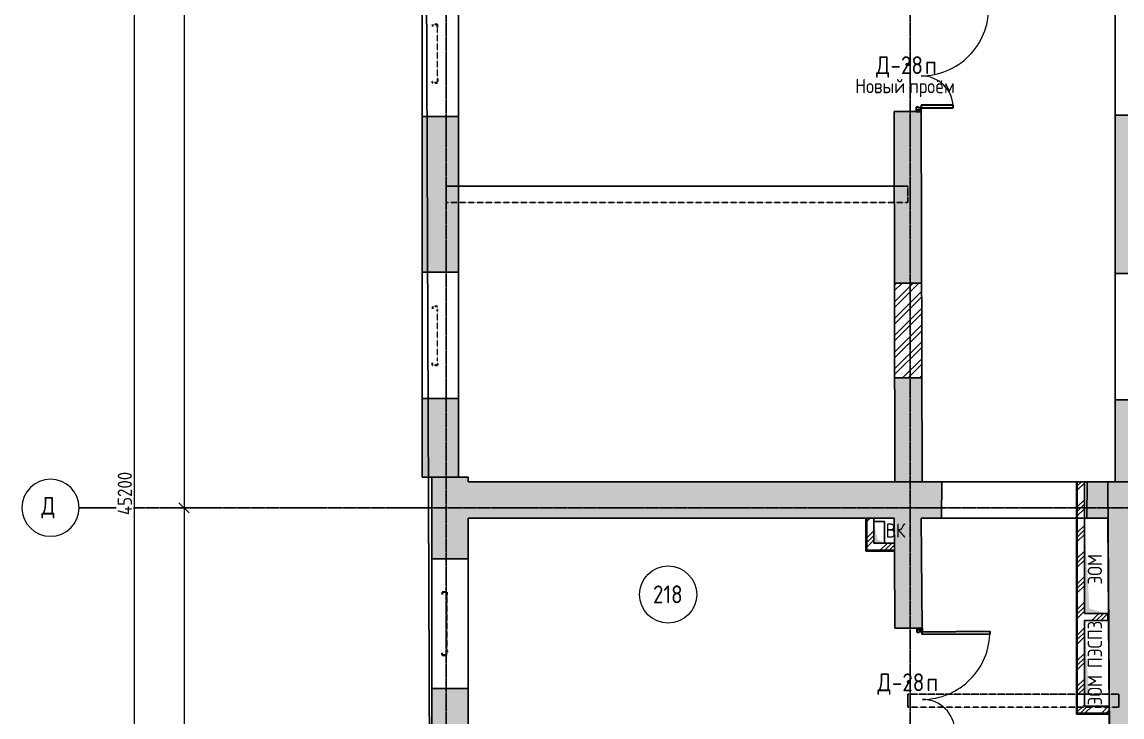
# Model space of a CAD drawing. Header units: millimetres. Extents: x -33838 to 476301, y -41806 to 120107.
# Drawn here: x 96253 to 111670, y 17773 to 27516 of the extents above; entities that cross this region are included whole.
import ezdxf

# ---------------------------------------------------------------- set-up
doc = ezdxf.new("R2010")
doc.units = ezdxf.units.MM
for name, pattern in [('ADSK_Линия сетки', [25, 20, -2.5, 0, -2.5]), ('ADSK_Сверху', [4.5, 3, -1.5]), ('ADSK_Снесено', [4.5, 3, -1.5])]:
    doc.linetypes.add(name, pattern=pattern)
for name, color, linetype, lineweight, true_color in [('_ Окна', 5, 'Continuous', 30, 0x0000ff), ('Линии', 7, 'Continuous', 9, 0x00a600), ('Стены внутренние', 5, 'Continuous', 18, 0x0000ff), ('Стены наружные', 1, 'ADSK_Снесено', 18, 0xff0000), ('Стены штриховка', 5, 'Continuous', 18, 0x0000ff)]:
    doc.layers.add(name, color=color, linetype=linetype, lineweight=lineweight, true_color=true_color)
for name, color, linetype, lineweight in [('Аннотация', 7, 'Continuous', 9), ('Двери', 251, 'Continuous', 18), ('Каркас', 7, 'Continuous', 18), ('Марки дверей', 7, 'Continuous', 20), ('Марки помещений', 7, 'Continuous', 20), ('Окна', 251, 'Continuous', 18), ('Оси', 7, 'Continuous', 9), ('Узлы', 7, 'Continuous', 18)]:
    doc.layers.add(name, color=color, linetype=linetype, lineweight=lineweight)
doc.styles.add('GOST Common_1', font='GOST Common_0.ttf', dxfattribs={"width": 0.9, "height": 200})
doc.styles.add('GOST Common_2', font='GOST Common_0.ttf', dxfattribs={"width": 0.9, "height": 250})
doc.styles.add('ISOCPEUR', font='isocpeur.ttf', dxfattribs={"height": 250})
doc.dimstyles.new('ADSK_Основной_2_5_мм', dxfattribs={"dimscale": 304.8, "dimtxt": 251.428749, "dimasz": 0.463911, "dimexe": 0.492126, "dimexo": 0.492126, "dimgap": 0.098425, "dimtad": 1, "dimdec": 1, "dimrnd": 0.1, "dimdsep": 46, "dimtxsty": 'GOST Common_1', "dimblk1": 'OBLIQUE', "dimblk2": 'OBLIQUE', "dimsah": 1, "dimcen": 0.09, "dimdle": 0.492126, "dimazin": 2, "dimtfac": 1, "dimtdec": 4, "dimtix": 1, "dimtmove": 0, "dimatfit": 3, "dimfxl": 1, "dimtvp": 1, "dimtfill": 1, "dimtolj": 1, "dimtzin": 0, "dimlwd": 20, "dimlwe": 20, "dimarcsym": 2})
pattern_1 = [(45, (108139.4, 150), (-179.605, 179.605), []), (45, (108202.9, 150), (0, 359.2102), []), (45, (108075.9, 150), (0, 359.2102), [])]

# ---------------------------------------------------------------- blocks, each defined once
blk = doc.blocks.new('Витраж-тент со смещением вовне - 60мм 30 сдвиг-1466942-02 План 2-го этажа маркировочный')
at = {"layer": '_ Окна', "color": 161, "linetype": 'ADSK_Сверху', "true_color": 0xaaaaff}
for p, q in [((-440, 25), (-440, -45)), ((-440, 25), (-410, 25)), ((-440, -45), (-440, 25)), ((440, 25), (410, 25)), ((440, -45), (440, 25)), ((440, -45), (440, 25)), ((-380, -45), (-440, -45)), ((-380, -35), (-380, -45)), ((380, -35), (380, -45)), ((380, -45), (440, -45))]:
    blk.add_line(p, q, dxfattribs=at)
at = {"layer": 'Окна', "color": 161, "linetype": 'ADSK_Сверху', "true_color": 0xaaaaff}
blk.add_line((-380, -45), (380, -45), dxfattribs=at)
blk = doc.blocks.new('Витраж-тент со смещением вовне - 60мм 30 сдвиг-1466956-02 План 2-го этажа маркировочный')
at = {"layer": '_ Окна', "color": 161, "linetype": 'ADSK_Сверху', "true_color": 0xaaaaff}
for p, q in [((-410, 25), (-410, -45)), ((-410, 25), (-380, 25)), ((-410, -45), (-410, 25)), ((410, 25), (380, 25)), ((410, -45), (410, 25)), ((410, -45), (410, 25)), ((-350, -45), (-410, -45)), ((-350, -35), (-350, -45)), ((350, -35), (350, -45)), ((350, -45), (410, -45))]:
    blk.add_line(p, q, dxfattribs=at)
at = {"layer": 'Окна', "color": 161, "linetype": 'ADSK_Сверху', "true_color": 0xaaaaff}
blk.add_line((-350, -45), (350, -45), dxfattribs=at)
blk = doc.blocks.new('AC_Дверь_Двупольная - Д-28п 1500х2200h-2039725-02 План 2-го этажа маркировочный')
at = {"layer": 'Двери', "lineweight": 30}
for p, q in [((-700, 1140), (-660, 1140)), ((-700, 190), (-700, 1140)), ((-660, 1140), (-660, 190)), ((700, 640), (660, 640)), ((660, 640), (660, 190)), ((700, 190), (700, 640)), ((-750, 190), (-730, 190)), ((-750, 120), (-750, 190)), ((-730, 190), (-700, 190)), ((-730, 120), (-730, 190)), ((-730, 190), (-730, 120)), ((-660, 190), (-700, 190)), ((-700, 190), (-700, 150)), ((660, 190), (700, 190)), ((730, 190), (700, 190)), ((700, 190), (700, 150)), ((730, 120), (730, 190)), ((750, 190), (730, 190)), ((730, 190), (730, 120)), ((750, 120), (750, 190)), ((-730, 120), (-750, 120)), ((-690, 120), (-730, 120)), ((-700, 150), (-690, 150)), ((-690, 150), (-690, 120)), ((700, 150), (690, 150)), ((690, 150), (690, 120)), ((690, 120), (730, 120)), ((730, 120), (750, 120))]:
    blk.add_line(p, q, dxfattribs=at)
at = {"layer": 'Двери'}
for centre, radius, start, end in [((-700, 190), 950, 360, 90), ((700, 190), 450, 90, 180)]:
    blk.add_arc(centre, radius, start, end, dxfattribs=at)
blk = doc.blocks.new('Ось сетки - Круг_Ø8 мм-6577-02 План 2-го этажа маркировочный')
at = {"layer": 'Оси', "lineweight": 20}
for start, end in [(360, 180), (180, 360)]:
    blk.add_arc((0, 0), 4, start, end, dxfattribs=at)
blk = doc.blocks.new('ADSK_Марка_Помещение_ОдноЗначение - Номер-247393-02 План 2-го этажа маркировочный')
at = {"layer": 'Марки помещений'}
blk.add_circle((0, 0), 4, dxfattribs=at)
blk = doc.blocks.new('_Oblique')
at = {"color": 0, "linetype": 'ByBlock', "lineweight": -2}
blk.add_line((-0.5, -0.5), (0.5, 0.5), dxfattribs=at)
blk = doc.blocks.new('*D1571')
at = {"color": 0, "lineweight": 20, "transparency": 16777216}
for p, q in [((98524, 37157), (98524, 20557)), ((98474, 37007), (98374, 37007)), ((98474, 20707), (98374, 20707))]:
    blk.add_line(p, q, dxfattribs=at)
at = {"layer": 'Defpoints', "color": 0, "transparency": 16777216}
for p in [(98624, 37007), (98524, 20707), (98624, 20707)]:
    blk.add_point(p, dxfattribs=at)
at = {"color": 0, "lineweight": 20, "transparency": 16777216, "xscale": 141.4, "yscale": 141.4, "zscale": 141.4}
for p, rotation in [((98524, 37007), 90), ((98524, 20707), 270)]:
    blk.add_blockref('_Oblique', p, dxfattribs=dict(at, rotation=rotation))
at = {"color": 0, "lineweight": 25, "transparency": 16777216, "insert": (98394, 28857), "char_height": 200, "width": 889.8, "attachment_point": 5, "rotation": 90, "style": 'GOST Common_1', "bg_fill": 3, "box_fill_scale": 1.1, "bg_fill_color": 256, "bg_fill_true_color": 13158600, "bg_fill_transparency": 0}
blk.add_mtext('\\A1;16300', dxfattribs=at)
blk = doc.blocks.new('*D1572')
at = {"color": 0, "lineweight": 20, "transparency": 16777216}
for p, q in [((98524, 20857), (98524, 13257)), ((98474, 20707), (98374, 20707)), ((98474, 13407), (98374, 13407))]:
    blk.add_line(p, q, dxfattribs=at)
at = {"layer": 'Defpoints', "color": 0, "transparency": 16777216}
for p in [(98624, 20707), (98524, 13407), (98624, 13407)]:
    blk.add_point(p, dxfattribs=at)
at = {"color": 0, "lineweight": 20, "transparency": 16777216, "xscale": 141.4, "yscale": 141.4, "zscale": 141.4}
for p, rotation in [((98524, 20707), 90), ((98524, 13407), 270)]:
    blk.add_blockref('_Oblique', p, dxfattribs=dict(at, rotation=rotation))
at = {"color": 0, "lineweight": 25, "transparency": 16777216, "insert": (98394, 17057), "char_height": 200, "width": 756.84, "attachment_point": 5, "rotation": 90, "style": 'GOST Common_1', "bg_fill": 3, "box_fill_scale": 1.1, "bg_fill_color": 256, "bg_fill_true_color": 13158600, "bg_fill_transparency": 0}
blk.add_mtext('\\A1;7300', dxfattribs=at)
blk = doc.blocks.new('*D1577')
at = {"color": 0, "lineweight": 20, "transparency": 16777216}
for p, q in [((97824, 43657), (97824, -1843)), ((97774, 43507), (97674, 43507)), ((97774, -1693), (97674, -1693))]:
    blk.add_line(p, q, dxfattribs=at)
at = {"layer": 'Defpoints', "color": 0, "transparency": 16777216}
for p in [(97924, 43507), (97824, -1693), (97924, -1693)]:
    blk.add_point(p, dxfattribs=at)
at = {"color": 0, "lineweight": 20, "transparency": 16777216, "xscale": 141.4, "yscale": 141.4, "zscale": 141.4}
for p, rotation in [((97824, 43507), 90), ((97824, -1693), 270)]:
    blk.add_blockref('_Oblique', p, dxfattribs=dict(at, rotation=rotation))
at = {"color": 0, "lineweight": 25, "transparency": 16777216, "insert": (97694, 20907), "char_height": 200, "width": 971.62, "attachment_point": 5, "rotation": 90, "style": 'GOST Common_1', "bg_fill": 3, "box_fill_scale": 1.1, "bg_fill_color": 256, "bg_fill_true_color": 13158600, "bg_fill_transparency": 0}
blk.add_mtext('\\A1;45200', dxfattribs=at)
blk = doc.blocks.new('ADSK_Марка_Дверь - Марка типа и комментарии-2020407-02 План 2-го этажа маркировочный')
at = {"layer": 'Марки дверей', "lineweight": 9}
blk.add_circle((0, 0), 0.2, dxfattribs=at)
blk = doc.blocks.new('ADSK_Марка_Дверь - Типоразмер_ADSK_Марка-58376-02 План 2-го этажа маркировочный')
at = {"layer": 'Марки дверей', "lineweight": 9}
blk.add_circle((0, 0), 0.2, dxfattribs=at)

msp = doc.modelspace()

# ---------------------------------------------------------------- hatches: boundary and pattern name
at = {"layer": 'Стены внутренние', "lineweight": 25, "true_color": 0x636466}
h = msp.add_hatch(color=251, dxfattribs=at)
h.paths.add_polyline_path([(108732.15304, 21070.99148), (108866.81674, 21070.99148), (108863.45847, 22528.12775), (108483.45948, 22527.25196), (108486.81573, 21070.99148), (108670.68535, 21070.99148)])
h.paths.add_polyline_path([(108480.3963, 23856.3509), (108860.3953, 23857.22668), (108854.85511, 26261.09019), (108474.85612, 26260.2144), (108475.46318, 25996.81269)])
h.paths.add_polyline_path([(108471.39907, 27760.21042), (108851.39806, 27761.0862), (108836.53175, 34211.51383), (108456.53276, 34210.63805), (108470.80947, 28016.03809)])
h.paths.add_polyline_path([(108470.80197, 28021.78904), (108470.79919, 28021.7896), (108486.204, 28021.78958)])
h.paths.add_polyline_path([(108453.07572, 35710.63407), (108833.07471, 35711.50985), (108830.26373, 36931.1806), (108450.25879, 36932.88663), (108452.91125, 35781.99437)])
h = msp.add_hatch(dxfattribs=at)
h.set_pattern_fill('FP_2', color=251, style=0, pattern_type=2)
h.set_pattern_definition([(45, (108139.4, 150), (-117.8655, 117.8655), []), (45, (108217.98, 150), (-117.8655, 117.8655), [])])
h.paths.add_polyline_path([(108483.45948, 22527.25196), (108863.45847, 22528.12775), (108860.3953, 23857.22668), (108480.3963, 23856.3509), (108482.98049, 22735.08546)])
for points in [[(108476.10561, 20560.99148), (108866.81463, 20560.99148), (108866.81674, 21070.99148), (102508.3575, 21070.99148), (102508.3575, 20560.99148), (108233.86268, 20560.99148)], [(111524.61942, 12721.13609), (111904.61833, 12722.6275), (111849.52038, 20558.63165), (111572.89859, 20558.63165), (111572.79445, 20560.99148), (111469.49439, 20560.99148), (111523.73081, 12847.51427)]]:
    msp.add_hatch(color=251, dxfattribs=at).paths.add_polyline_path(points)
h = msp.add_hatch(color=251, dxfattribs=at)
h.paths.add_polyline_path([(111250.37498, 20560.99148), (111572.89859, 20560.99148), (111572.89859, 21070.99148), (111180.21439, 21070.99148), (111178.2995, 20560.99148), (111180.21439, 20560.99148)])
h.paths.add_polyline_path([(109140.18638, 20560.99148), (109143.40337, 21070.99148), (108866.81674, 21070.99148), (108866.81674, 20560.99148), (108912.24585, 20560.99148)])
h = msp.add_hatch(dxfattribs=at)
h.set_pattern_fill('FP_1', color=251, style=0, pattern_type=2)
h.set_pattern_definition(pattern_1)
h.paths.add_polyline_path([(111143.1939, 20560.99148), (111143.1939, 21070.99148), (111043.1939, 21070.99148), (111043.1939, 20560.99148)])
h = msp.add_hatch(dxfattribs=at)
h.set_pattern_fill('FP_1', color=251, style=0, pattern_type=2)
h.set_pattern_definition(pattern_1)
h.paths.add_polyline_path([(108193.11452, 20211.5501), (108193.11452, 20560.99148), (108093.11452, 20560.99148), (108093.11452, 20211.5501)])
h = msp.add_hatch(color=251, dxfattribs=at)
h.paths.add_polyline_path([(108532.47753, 12438.67457), (108912.46838, 12441.31185), (108877.22494, 17519.34346), (108497.23409, 17516.70619), (108531.75911, 12542.18787)])
h.paths.add_polyline_path([(108486.82378, 19016.67006), (108866.81463, 19019.30734), (108856.11476, 20560.99148), (108476.10561, 20560.99148), (108483.65419, 19473.35823)])
h = msp.add_hatch(dxfattribs=at)
h.set_pattern_fill('FP_1', color=251, style=0, pattern_type=2)
h.set_pattern_definition(pattern_1)
h.paths.add_polyline_path([(111043.1939, 17924.93302), (111143.1939, 17924.93302), (111143.1939, 20560.99148), (111043.1939, 20560.99148), (111043.1939, 18038.73912)])
h = msp.add_hatch(dxfattribs=at)
h.set_pattern_fill('FP_1', color=251, style=0, pattern_type=2)
h.set_pattern_definition(pattern_1)
h.paths.add_polyline_path([(108466.66724, 20111.5501), (108479.2249, 20111.5501), (108478.53086, 20211.5501), (108093.11452, 20211.5501), (108093.11452, 20111.5501), (108233.86268, 20111.5501)])
h = msp.add_hatch(dxfattribs=at)
h.set_pattern_fill('FP_1', color=251, style=0, pattern_type=2)
h.set_pattern_definition(pattern_1)
h.paths.add_polyline_path([(111443.1939, 19124.93302), (111469.42086, 19124.93302), (111469.42086, 19224.93302), (111143.1939, 19224.93302), (111143.1939, 19124.93302), (111432.92211, 19124.93302)])
h = msp.add_hatch(dxfattribs=at)
h.set_pattern_fill('FP_1', color=251, style=0, pattern_type=2)
h.set_pattern_definition(pattern_1)
h.paths.add_polyline_path([(111488.73267, 17824.93302), (111488.02953, 17924.93302), (111043.1939, 17924.93302), (111043.1939, 17824.93302), (111469.49439, 17824.93302)])
at = {"layer": 'Стены наружные', "linetype": 'Continuous', "lineweight": 25, "true_color": 0x636466}
h = msp.add_hatch(color=251, dxfattribs=at)
h.paths.add_polyline_path([(111849.52038, 21068.63165), (112082.89859, 21068.63165), (112082.89859, 22219.90769), (111572.89859, 22219.90769), (111572.89859, 21068.63165), (111741.84378, 21068.63165)])
h.paths.add_polyline_path([(111741.84378, 23989.90769), (112082.89859, 23989.90769), (112082.89859, 26209.79349), (111572.89859, 26209.79349), (111572.89859, 23989.90769), (111735.52713, 23989.90769)])
h.paths.add_polyline_path([(112082.89859, 27979.79349), (112082.89859, 30239.62246), (111572.89859, 30239.62246), (111572.89859, 27979.79349), (111741.84378, 27979.79349)])
h.paths.add_polyline_path([(111718.83169, 32009.62246), (112082.89859, 32009.62246), (112082.89859, 34251.89843), (111572.89859, 34251.89843), (111572.89859, 32009.62246)])
h.paths.add_polyline_path([(111710.47893, 36021.89843), (112082.89859, 36021.89843), (112082.89859, 43878.86858), (111572.89859, 43878.86858), (111572.89859, 36021.89843), (111708.22595, 36021.89843)])
h = msp.add_hatch(color=251, dxfattribs=at)
h.paths.add_polyline_path([(101860.64834, 21135.08267), (102370.64834, 21135.08267), (102370.64834, 22236.9956), (101860.64834, 22236.9956)])
h.paths.add_polyline_path([(101860.64834, 24006.9956), (102370.64834, 24006.9956), (102370.64834, 26193.20786), (101860.64834, 26193.20786), (101860.64834, 25996.81269)])
h.paths.add_polyline_path([(102257.59757, 27963.20786), (102370.64834, 27963.20786), (102370.64834, 30245.54651), (101860.64834, 30245.54651), (101860.64834, 27963.20786)])
h.paths.add_polyline_path([(102370.64834, 32015.54651), (102370.64834, 34317.55758), (101860.64834, 34317.55758), (101860.64834, 32015.54651), (102262.5248, 32015.54651)])
h.paths.add_polyline_path([(101860.64834, 36087.55758), (102370.64834, 36087.55758), (102370.64834, 43368.86858), (101860.64834, 43368.86858), (101860.64834, 39043.7216)])
h = msp.add_hatch(color=251, dxfattribs=at)
h.paths.add_polyline_path([(102338.14425, 9189.25245), (102508.3575, 9189.25245), (102508.3575, 9842.88193), (101998.3575, 9842.88193), (101998.3575, 9189.25245)])
h.paths.add_polyline_path([(102338.14425, 11662.88193), (102508.3575, 11662.88193), (102508.3575, 12627.52613), (101998.3575, 12627.52613), (101998.3575, 11662.88193)])
h.paths.add_polyline_path([(102508.3575, 13477.52613), (102508.3575, 14468.68555), (101998.3575, 14468.68555), (101998.3575, 13477.52613), (102348.37731, 13477.52613)])
h.paths.add_polyline_path([(101998.3575, 15318.68555), (102508.3575, 15318.68555), (102508.3575, 16326.39158), (101998.3575, 16326.39158), (101998.3575, 16211.631)])
h.paths.add_polyline_path([(101998.3575, 17176.39158), (102508.3575, 17176.39158), (102508.3575, 18170.82654), (101998.3575, 18170.82654)])
h.paths.add_polyline_path([(101998.3575, 19990.82654), (102508.3575, 19990.82654), (102508.3575, 21135.08267), (101998.3575, 21135.08267), (101998.3575, 20939.1199)])
h = msp.add_hatch(color=251, dxfattribs=at)
h.paths.add_polyline_path([(118930.71759, 20558.63165), (119440.71759, 20558.63165), (119440.71759, 21068.63165), (118304.94566, 21068.63165), (118304.94566, 20558.63165)])
h.paths.add_polyline_path([(116574.94566, 20558.63165), (116574.94566, 21068.63165), (114575.13652, 21068.63165), (114575.13652, 20558.63165), (116493.15659, 20558.63165)])
h.paths.add_polyline_path([(112845.13652, 20558.63165), (112845.13652, 21068.63165), (111572.89859, 21068.63165), (111572.89859, 20558.63165), (112082.89859, 20558.63165)])
at = {"layer": 'Узлы', "lineweight": 25, "true_color": 0x636466}
for points in [[(108242.61199, 20211.5501), (108343.11452, 20211.5501), (108242.61199, 20261.04758), (108193.11452, 20511.5501), (108193.11452, 20211.5501), (108233.86268, 20211.5501)], [(111143.1939, 19224.93302), (111443.1939, 19224.93302), (111213.12131, 19294.86044), (111143.1939, 20524.93302), (111143.1939, 19294.86044)], [(111206.96011, 18094.42941), (111143.1939, 19124.93302), (111143.1939, 18094.45787)]]:
    msp.add_hatch(color=251, dxfattribs=at).paths.add_polyline_path(points)

# ---------------------------------------------------------------- linework, layer by layer
at = {"linetype": 'ADSK_Линия сетки', "lineweight": 25}
for p, q in [((102199.30993, -3863.55169), (102199.30993, 44571.85247)), ((108699.30993, -3863.55169), (108699.30993, 44571.85247)), ((97053.17482, 20706.78828), (165281.11784, 20706.78828))]:
    msp.add_line(p, q, dxfattribs=at)
at = {"color": 251, "lineweight": 25, "true_color": 0x636466}
msp.add_lwpolyline([(108429.89827, 8679.25245), (101998.3575, 8679.25245), (101860.64834, 43878.86858), (112082.89859, 43878.86858), (112082.89859, 21068.63165), (111469.49439, 21068.63165), (111521.03284, 13231.21845)], dxfattribs=at)
at = {"layer": 'Каркас', "color": 251, "linetype": 'ADSK_Сверху', "lineweight": 25, "true_color": 0x636466}
for p, q in [((108667.50709, 25214.78281), (102199.11276, 25213.60695)), ((102199.3866, 25213.607), (102199.11276, 25213.60695)), ((102199.11276, 25213.60695), (102199.15404, 24986.50695)), ((102199.1334, 25100.05695), (102199.11276, 25213.60695)), ((102199.3866, 25213.607), (102199.1334, 25100.05695)), ((102199.3866, 25213.607), (108667.50709, 25214.78281)), ((108667.54837, 24987.68281), (108667.50709, 25214.78281)), ((108667.50709, 25214.78281), (108667.54837, 24987.68281)), ((102199.15404, 24986.50695), (102199.1334, 25100.05695)), ((108667.54837, 24987.68281), (102199.15404, 24986.50695)), ((108667.54837, 24987.68281), (102199.15404, 24986.50695)), ((108667.77595, 18095.56255), (108667.69317, 17910.06256)), ((108667.69317, 17910.06256), (108667.77595, 18095.56255)), ((111626.3628, 18094.24225), (108667.77595, 18095.56255)), ((108667.77595, 18095.56255), (111626.3628, 18094.24225)), ((111626.3628, 18094.24225), (111626.28002, 17908.74227)), ((111626.28002, 17908.74227), (111626.3628, 18094.24225)), ((108667.69317, 17910.06256), (111626.28002, 17908.74227)), ((108667.69317, 17910.06256), (111626.28002, 17908.74227))]:
    msp.add_line(p, q, dxfattribs=at)
at = {"layer": 'Линии', "color": 251, "lineweight": 25, "true_color": 0x636466}
for p, q in [((108193.11452, 20211.5501), (108193.11452, 20511.5501)), ((108343.11452, 20511.5501), (108193.11452, 20511.5501)), ((108343.11452, 20511.5501), (108343.11452, 20211.5501)), ((108343.11452, 20211.5501), (108193.11452, 20211.5501))]:
    msp.add_line(p, q, dxfattribs=at)
at = {"layer": 'Стены внутренние', "color": 251, "lineweight": 25, "true_color": 0x636466}
for p, q in [((108784.85529, 26260.92886), (108474.85612, 26260.2144)), ((108474.85612, 26260.2144), (108486.81573, 21070.99148)), ((108866.81674, 21070.99148), (108854.85511, 26261.09019)), ((108480.3963, 23856.3509), (108860.3953, 23857.22668)), ((108863.45847, 22528.12775), (108483.45948, 22527.25196)), ((109143.40337, 21070.99148), (102508.3575, 21070.99148)), ((109140.18638, 20560.99148), (109143.40337, 21070.99148)), ((109143.40337, 21070.99148), (111031.1939, 21070.99148)), ((111031.1939, 21070.99148), (111031.1939, 17812.93302)), ((111143.1939, 21070.99148), (111031.1939, 21070.99148)), ((111143.1939, 19224.93302), (111143.1939, 21070.99148)), ((111143.1939, 21070.99148), (111180.21439, 21070.99148)), ((111180.21439, 21070.99148), (111178.2995, 20560.99148)), ((111572.89859, 21070.99148), (111180.21439, 21070.99148)), ((102508.3575, 20560.99148), (108081.11452, 20560.99148)), ((108081.11452, 20560.99148), (108081.11452, 20099.5501)), ((108083.11452, 20560.99148), (108476.10561, 20560.99148)), ((108193.11452, 20211.5501), (108193.11452, 20560.99148)), ((108476.10561, 20560.99148), (108479.2943, 20101.5501)), ((108856.11476, 20560.99148), (109140.18638, 20560.99148)), ((108866.81463, 19019.30734), (108856.11476, 20560.99148)), ((111031.1939, 20560.99148), (109140.18638, 20560.99148)), ((111143.1939, 20560.99148), (111031.1939, 20560.99148)), ((111178.2995, 20560.99148), (111143.1939, 20560.99148)), ((111178.2995, 20560.99148), (111469.49439, 20560.99148)), ((111469.49439, 20560.99148), (111488.80298, 17814.93302)), ((108478.53086, 20211.5501), (108193.11452, 20211.5501)), ((108081.11452, 20099.5501), (108479.30819, 20099.5501)), ((108479.30819, 20099.5501), (108486.82378, 19016.67006)), ((111469.42086, 19224.93302), (111143.1939, 19224.93302)), ((111143.1939, 17924.93302), (111143.1939, 19124.93302)), ((111143.1939, 19124.93302), (111469.42086, 19124.93302)), ((111469.42086, 19124.93302), (111469.42086, 19224.93302)), ((108486.82378, 19016.67006), (108796.81631, 19018.82152)), ((111488.02953, 17924.93302), (111143.1939, 17924.93302)), ((111031.1939, 17812.93302), (111488.81704, 17812.93302)), ((111488.81704, 17812.93302), (111524.61942, 12721.13609))]:
    msp.add_line(p, q, dxfattribs=at)
at = {"layer": 'Стены наружные', "color": 251, "linetype": 'Continuous', "lineweight": 25, "true_color": 0x636466}
for p, q in [((101860.64834, 26193.20786), (101860.64834, 27963.20786)), ((102370.64834, 27963.20786), (102370.64834, 26193.20786)), ((111572.89859, 26209.79349), (111572.89859, 27979.79349)), ((112082.89859, 26209.79349), (111572.89859, 26209.79349)), ((111572.89859, 26209.79349), (111572.89859, 23989.90769)), ((101860.64834, 26193.20786), (101860.64834, 24006.9956)), ((102370.64834, 26193.20786), (101860.64834, 26193.20786)), ((102370.64834, 24006.9956), (102370.64834, 26193.20786)), ((101860.64834, 24006.9956), (102370.64834, 24006.9956)), ((101860.64834, 22236.9956), (101860.64834, 24006.9956)), ((102370.64834, 24006.9956), (102370.64834, 22236.9956)), ((111572.89859, 23989.90769), (112082.89859, 23989.90769)), ((111572.89859, 22219.90769), (111572.89859, 23989.90769)), ((101860.64834, 22236.9956), (101860.64834, 21135.08267)), ((102370.64834, 22236.9956), (101860.64834, 22236.9956)), ((102370.64834, 21135.08267), (102370.64834, 22236.9956)), ((112082.89859, 22219.90769), (111572.89859, 22219.90769)), ((111572.89859, 22219.90769), (111572.89859, 21070.99148)), ((102508.3575, 21135.08267), (101860.64834, 21135.08267)), ((101998.3575, 21135.08267), (101998.3575, 19990.82654)), ((102508.3575, 21070.99148), (102508.3575, 21135.08267)), ((102508.3575, 19990.82654), (102508.3575, 20560.99148)), ((101998.3575, 19990.82654), (102508.3575, 19990.82654)), ((101998.3575, 18170.82654), (101998.3575, 19990.82654)), ((102508.3575, 19990.82654), (102508.3575, 18170.82654)), ((101998.3575, 18170.82654), (101998.3575, 17176.39158)), ((102508.3575, 18170.82654), (101998.3575, 18170.82654)), ((102508.3575, 17176.39158), (102508.3575, 18170.82654))]:
    msp.add_line(p, q, dxfattribs=at)
at = {"layer": 'Стены штриховка', "color": 251, "lineweight": 25, "true_color": 0x636466}
for p, q in [((111033.1939, 21070.99148), (111033.1939, 17812.93302)), ((111043.1939, 21070.99148), (111043.1939, 17824.93302)), ((108083.11452, 20560.99148), (108081.11452, 20560.99148)), ((108083.11452, 20560.99148), (108083.11452, 20099.5501)), ((108093.11452, 20560.99148), (108093.11452, 20111.5501)), ((108083.11452, 20111.5501), (108081.11452, 20111.5501)), ((108081.11452, 20101.5501), (108479.2943, 20101.5501)), ((108093.11452, 20111.5501), (108479.2249, 20111.5501)), ((108479.30819, 20099.5501), (108479.2943, 20101.5501)), ((111033.1939, 17824.93302), (111031.1939, 17824.93302)), ((111031.1939, 17814.93302), (111488.80298, 17814.93302)), ((111043.1939, 17824.93302), (111488.73267, 17824.93302)), ((111488.81704, 17812.93302), (111488.80298, 17814.93302))]:
    msp.add_line(p, q, dxfattribs=at)

# ---------------------------------------------------------------- block references
at = {"lineweight": 25, "xscale": 99.99999999999993, "yscale": 99.99999999999993, "zscale": 99.99999999999993, "rotation": 269.9999999999994}
msp.add_blockref('Ось сетки - Круг_Ø8 мм-6577-02 План 2-го этажа маркировочный', (96653.17482, 20706.78828), dxfattribs=at)
at = {"layer": '_ Окна', "color": 251, "linetype": 'ADSK_Сверху', "lineweight": 25, "true_color": 0x636466}
for name, p, rotation in [('Витраж-тент со смещением вовне - 60мм 30 сдвиг-1466956-02 План 2-го этажа маркировочный', (102030.64834, 27073.20786), 89.99999999999893), ('Витраж-тент со смещением вовне - 60мм 30 сдвиг-1466956-02 План 2-го этажа маркировочный', (102030.64834, 23116.9956), 89.99999999999893), ('Витраж-тент со смещением вовне - 60мм 30 сдвиг-1466942-02 План 2-го этажа маркировочный', (102168.3575, 19080.82654), 89.99999999999993)]:
    msp.add_blockref(name, p, dxfattribs=dict(at, rotation=rotation))
at = {"layer": 'Двери', "color": 251, "lineweight": 25, "true_color": 0x636466}
for p, rotation in [((108663.12709, 27010.6503), 270.1320494497893), ((108682.02436, 18268.00676), 270.3976477562669)]:
    msp.add_blockref('AC_Дверь_Двупольная - Д-28п 1500х2200h-2039725-02 План 2-го этажа маркировочный', p, dxfattribs=dict(at, rotation=rotation))
at = {"layer": 'Марки дверей', "color": 251, "lineweight": 25, "true_color": 0x636466, "xscale": 99.99999999999993, "yscale": 99.99999999999993, "zscale": 99.99999999999993}
for name, p in [('ADSK_Марка_Дверь - Марка типа и комментарии-2020407-02 План 2-го этажа маркировочный', (108663.12709, 26919.43708)), ('ADSK_Марка_Дверь - Типоразмер_ADSK_Марка-58376-02 План 2-го этажа маркировочный', (108682.02436, 18268.00676))]:
    msp.add_blockref(name, p, dxfattribs=at)
at = {"layer": 'Марки помещений', "color": 251, "lineweight": 25, "true_color": 0x636466, "xscale": 99.99999999999993, "yscale": 99.99999999999993, "zscale": 99.99999999999993}
msp.add_blockref('ADSK_Марка_Помещение_ОдноЗначение - Номер-247393-02 План 2-го этажа маркировочный', (105308.56693, 19490.08726), dxfattribs=at)

# ---------------------------------------------------------------- texts
at = {"lineweight": 25, "insert": (96525.00193, 20859.3752), "char_height": 250, "width": 346.329, "attachment_point": 1, "style": 'ISOCPEUR'}
msp.add_mtext('\\fGOST Common|b0|i0|c204|p34|;\\W.9;Д', dxfattribs=at)
at = {"layer": 'Аннотация', "color": 251, "lineweight": 25, "true_color": 0x636466, "insert": (108358.04906, 20487.64707), "char_height": 200, "width": 360.759375, "attachment_point": 1, "style": 'GOST Common_2'}
msp.add_mtext('ВК', dxfattribs=at)
at = {"layer": 'Аннотация', "color": 251, "lineweight": 25, "true_color": 0x636466, "char_height": 200, "attachment_point": 1, "rotation": 90, "style": 'GOST Common_2'}
for s, insert, width in [('ЭОМ', (111189.60862, 19630.88048), 555.5694375), ('ПЭСПЗ', (111189.60862, 18459.34231), 858.6073125), ('ЭОМ', (111189.60862, 17935.46731), 555.5694375)]:
    msp.add_mtext(s, dxfattribs=dict(at, insert=insert, width=width))
at = {"layer": 'Марки дверей', "color": 251, "lineweight": 25, "true_color": 0x636466, "attachment_point": 1}
for s, insert, char_height, width, style in [('\\fGOST Common|b0|i0|c204|p34|;\\W.9;Д', (108223.29782, 27036.45017), 250, 245.316375, 'GOST Common_1'), ('-28', (108425.70407, 27036.45017), 250, 584.4301875, 'GOST Common_1'), ('\\fGOST Common|b0|i0|c204|p34|;\\W.9;п', (108907.90719, 27036.45017), 250, 194.8100625, 'GOST Common_1'), ('Новый', (107931.69782, 26717.54903), 200, 836.96175, 'GOST Common_2'), ('проём', (108687.74469, 26717.54903), 200, 815.3161875, 'GOST Common_2'), ('\\fGOST Common|b0|i0|c204|p34|;\\W.9;Д', (108242.19508, 18385.01985), 250, 245.316375, 'GOST Common_1'), ('-28', (108444.60133, 18385.01985), 250, 584.4301875, 'GOST Common_1'), ('\\fGOST Common|b0|i0|c204|p34|;\\W.9;п', (108926.80446, 18385.01985), 250, 194.8100625, 'GOST Common_1')]:
    msp.add_mtext(s, dxfattribs=dict(at, insert=insert, char_height=char_height, width=width, style=style))
at = {"layer": 'Марки помещений', "color": 251, "lineweight": 25, "true_color": 0x636466, "insert": (105096.15967, 19617.81233), "char_height": 250, "width": 526.7086875, "attachment_point": 1, "style": 'GOST Common_1'}
msp.add_mtext('218', dxfattribs=at)

# ---------------------------------------------------------------- next in the draw order: dimensions: what is measured, and where the dimension line sits
at = {"lineweight": 25}
for base, p1, p2, override, picture, middle in [((97824.19015, -1693.21172), (97924.17505, 43506.78828), (97924.17505, -1693.21172), {"dimpost": '<>', "dimfxl": 45200}, '*D1577', (97694.19015, 20906.78828)), ((98524.19015, 20706.78828), (98624.17505, 37006.78828), (98624.17505, 20706.78828), {"dimpost": '<>', "dimfxl": 16300}, '*D1571', (98394.19015, 28856.78828))]:
    dim = msp.add_linear_dim(base=base, p1=p1, p2=p2, angle=90, dimstyle='ADSK_Основной_2_5_мм', override=override, dxfattribs=at)
    dim.commit()
    dim.dimension.update_dxf_attribs({"geometry": picture, "text_midpoint": middle})

# ---------------------------------------------------------------- next in the draw order: dimensions: what is measured, and where the dimension line sits
dim = msp.add_linear_dim(base=(98524.19015, 13406.78828), p1=(98624.17505, 20706.78828), p2=(98624.17505, 13406.78828), angle=90, dimstyle='ADSK_Основной_2_5_мм', override={"dimpost": '<>', "dimfxl": 7300}, dxfattribs=at)
dim.commit()
dim.dimension.update_dxf_attribs({"geometry": '*D1572', "text_midpoint": (98394.19015, 17056.78828)})

doc.saveas('drawing.dxf')
